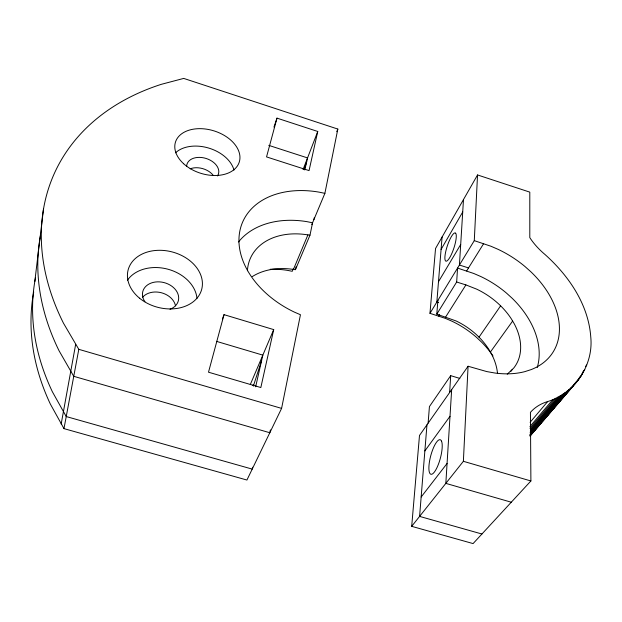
<?xml version="1.0" encoding="UTF-8"?>
<svg xmlns="http://www.w3.org/2000/svg" width="622" height="622" viewBox="0 0 622 622"><rect width="100%" height="100%" fill="white"/><g stroke="black" fill="none" stroke-linecap="round" stroke-linejoin="round"><path stroke-width="0.93" d="M253.504 386.099L253.504 385.554A18.31 1.586 -73.6 0 0 252.765 385.352M411.694 526.336L463.374 461.306L468.078 366.241L486.762 371.575L494.887 373.021A85.991 58.577 32.3 0 0 524.797 371.645L531.235 369.561A85.991 58.577 32.3 0 0 530.799 271.721L524.906 266.465A85.991 58.577 32.3 0 0 498.152 249.368L490.937 246.242L474.283 240.636L477.533 174.953L529.796 192.128L529.796 237.612A56.454 34.179 32.4 0 0 545.012 254.515C568.78 275.779 588.521 304.562 590.783 337.186C593.582 365.472 574.689 393.182 547.648 401.579A70.807 49.224 41.9 0 0 530.434 412.347L530.893 480.969L473.085 543.589L411.694 526.336L419.492 435.47L468.078 366.241M451.665 389.629L445.834 483.38L511.276 502.211M463.491 199.553L459.417 265.034L468.522 267.919M449.62 392.544L450.701 375.657L459.829 378.417M497.499 373.441A60.147 43.711 33.3 0 0 491.815 354.579L489.211 349.992A60.147 43.711 33.3 0 0 456.027 320.929L436.799 314.149L456.665 282.015L457.559 268.082L473.731 273.47L480.72 276.495A83.177 58.421 32.8 0 1 506.572 293.18L512.233 298.327A83.177 58.421 32.8 0 1 537.221 367.579M428.107 423.201L429.429 406.594L450.701 375.657M436.799 314.149L437.896 300.34M426.964 424.826L419.593 516.4L481.926 534.01M442.079 237.044L436.846 302.059L438.596 302.603M492.982 355.924A78.566 57.908 33.6 0 0 481.646 342.186L476.343 337.21A78.566 57.908 33.6 0 0 451.976 321.216L445.344 318.355L429.973 313.34L435.54 248.505L477.533 174.953M34.785 281.649L43.509 209M61.166 424.041L75.643 344.433M324.886 193.356L319.311 192.182A86.847 61.625 24.1 0 0 239.913 230.684A86.847 61.625 24.1 0 0 294.455 312.151L300.449 314.724L281.595 408.39L246.926 480.036L63.973 428.628L78.8 349.331L63.498 323.23A277.995 200.362 24.1 0 1 161.393 84.304L183.708 78.411L337.832 129.065L324.886 193.356L311.809 224.573M252.252 276.611A62.41 47.163 24 0 1 293.428 269.435L295.434 269.668L309.989 235.163L312.555 222.8L307.136 221.689A83.954 61.376 24.1 0 0 238.49 241.981M270.399 429.895L269.816 432.733L73.754 376.318L59.043 350.738A269.52 199.289 24 0 1 40.523 235.233M313.923 219.527L314.312 217.638M295.434 269.668L296.041 266.83M252.618 467.215L252.213 469.105L66.227 416.553L52.396 391.806A256.762 197.096 24 0 1 35.485 277.809M273.711 329.606L260.836 387.537L208.502 372.197L224.021 314.654L273.711 329.606L250.293 384.536M317.749 131.475L309.056 170.599L266.543 156.907L277 118.133L317.749 131.475L303.062 169.549M255.65 386.806L262.834 355.131L216.518 341.369M304.827 169.923L307.548 157.918L268.758 145.361M304.135 169.682L306.716 161.572M253.504 385.648L261.629 360.433M273.944 127.106L277 118.133M222.404 319.164L224.021 314.654M336.774 131.685L337.832 129.065M293.32 268.704L292.239 271.293L287.092 270.298A79.219 60.692 24 0 0 270.251 269.256M293.428 269.435L307.906 234.898L309.989 235.163M441.084 249.43L462.714 212.001M438.487 281.719L460.692 244.516M429.973 313.34L474.283 240.636M438.611 316.007L439.606 314.398M466.64 270.951L483.636 243.63M445.71 316.901L465.909 284.915L476.615 289.121A62.628 43.96 32.7 0 1 511.385 318.946L514.161 323.627A62.628 43.96 32.7 0 1 513.694 368.092L507.233 374.195M479.01 337.155L500.617 305.83M490.385 352.06L512.637 321.053M424.865 450.934L450.009 416.289M510.895 371.388L512.054 369.865M421.156 497.009L447.07 463.476M530.107 422.33L547.648 401.579M529.952 426.544L552.989 399.441M529.952 428.278L555.547 398.251M530.504 429.203L558.027 396.976M530.341 430.782L560.422 395.631M585.473 366.498L586.74 365.021M530.092 432.29L562.739 394.208M530.387 432.99L564.97 392.707M582.861 371.832L584.758 369.623M529.967 434.35L567.116 391.129M581.726 374.071L583.623 371.863M530.084 434.918L569.177 389.489M579.23 377.725L582.394 374.047M530.123 435.416L571.151 387.778M574.106 384.264L581.065 376.178M530.278 435.555L537.874 426.739M539.142 425.269L541.669 422.33M542.936 420.861L544.833 418.66M546.73 416.452L576.485 381.931M577.752 380.462L579.65 378.262M530.076 435.851L573.033 385.998M530.037 436.076L578.133 380.283M78.8 349.331L281.595 408.39M463.374 461.306L530.893 480.969M456.665 282.015L465.909 284.915M63.973 428.628L50.398 404.144A252.905 196.303 24 0 1 33.712 291.951M186.647 166.128A16.475 11.142 17.1 0 1 206.224 158.501A16.475 11.142 17.1 0 1 217.498 175.94M190.161 168.826A16.296 11.142 16.9 0 1 213.229 175.318M142.578 297.293A18.139 13.972 14.3 0 1 161.362 292.744A18.139 13.972 14.3 0 1 175.505 305.837M127.432 280.227A37.281 28.472 14.5 0 1 167.536 269.108A37.281 28.472 14.5 0 1 196.98 298.412M144.949 301.756A18.365 14.018 14.5 0 1 151.278 283.002A18.365 14.018 14.5 0 1 176.073 290.427A18.365 14.018 14.5 0 1 170.024 309.266M175.513 152.833A32.818 22.205 17.1 0 1 208.533 148.013A32.818 22.205 17.1 0 1 233.981 170.094M247.424 270.741A65.03 47.505 24.1 0 1 307.906 234.898M455.638 233.219L455.358 232.993A14.858 3.46 -71.7 0 0 447.77 244.586A14.858 3.46 -71.7 0 0 445.453 260.805L445.725 261.069A14.858 3.46 -71.7 0 0 453.399 249.531A14.858 3.46 -71.7 0 0 455.638 233.219M441.55 441.192L441.231 440.57A17.883 4.968 -75 0 0 432.438 450.39A17.883 4.968 -75 0 0 429.46 472.533L429.755 473.202A17.883 4.968 -75 0 0 438.666 463.592A17.883 4.968 -75 0 0 441.55 441.192M183.63 163.734A33.417 22.213 17.3 0 0 238.576 163.85A33.417 22.213 17.3 0 0 199.919 128.661A33.417 22.213 17.3 0 0 183.63 163.734M139.577 298.21A38.043 28.612 14.8 0 0 201.52 289.969A38.043 28.612 14.8 0 0 153.657 250.682A38.043 28.612 14.8 0 0 139.577 298.21"/></g></svg>
